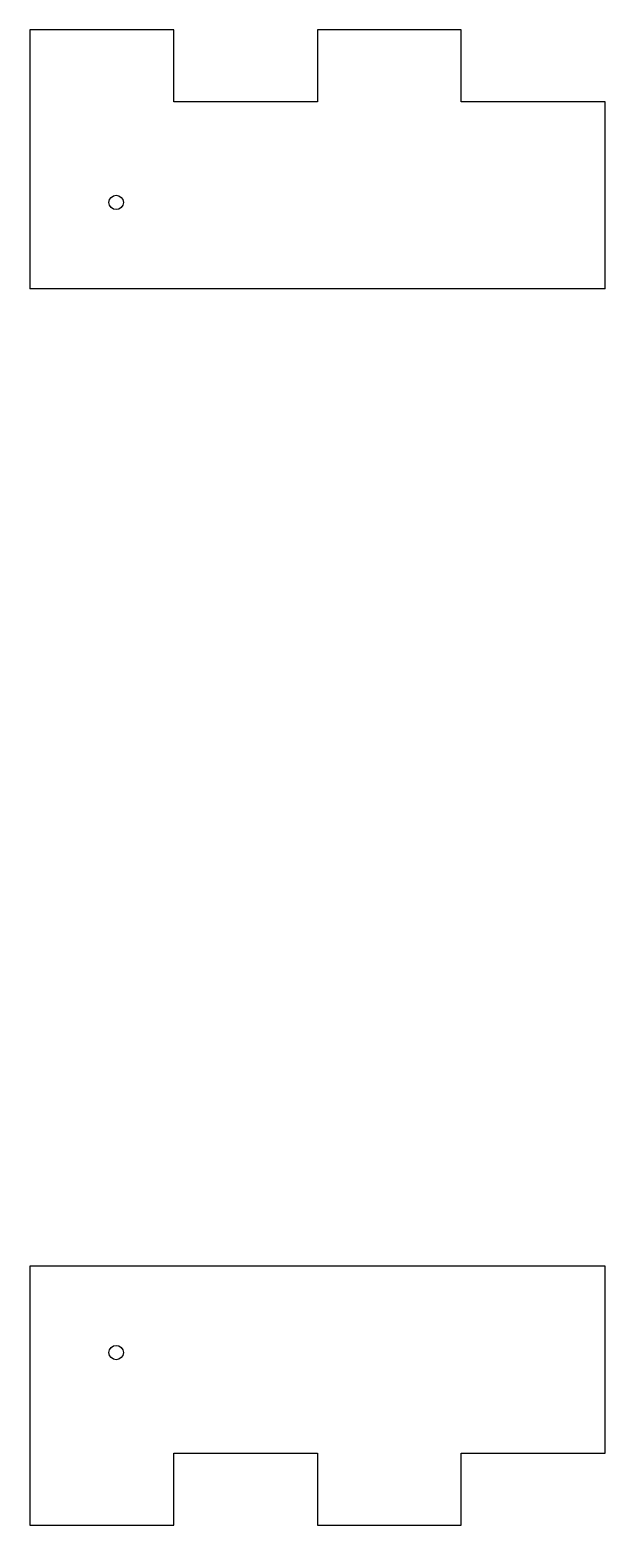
# Model space of a CAD drawing. Extents: x -84.5 to -64.5, y -26 to 26.
import ezdxf

# ---------------------------------------------------------------- set-up
doc = ezdxf.new("R2010")
doc.units = 0
doc.layers.get('0').update_dxf_attribs({"linetype": 'continuous'})

# ---------------------------------------------------------------- blocks, each defined once
blk = doc.blocks.new('SHAPE2DVIEW010')
at = {"color": 0}
for p, q in [((-79.5, 26), (-84.5, 26)), ((-84.5, 26), (-84.5, 17)), ((-79.5, 23.5), (-79.5, 26)), ((-69.5, 26), (-74.5, 26)), ((-74.5, 26), (-74.5, 23.5)), ((-69.5, 23.5), (-69.5, 26)), ((-74.5, 23.5), (-79.5, 23.5)), ((-64.5, 23.5), (-69.5, 23.5)), ((-64.5, 17), (-64.5, 23.5)), ((-64.5, 17), (-84.5, 17)), ((-84.5, -17), (-84.5, -26)), ((-64.5, -17), (-84.5, -17)), ((-64.5, -23.5), (-64.5, -17)), ((-79.5, -26), (-79.5, -23.5)), ((-79.5, -23.5), (-74.5, -23.5)), ((-74.5, -23.5), (-74.5, -26)), ((-69.5, -26), (-69.5, -23.5)), ((-69.5, -23.5), (-64.5, -23.5)), ((-84.5, -26), (-79.5, -26)), ((-74.5, -26), (-69.5, -26))]:
    blk.add_line(p, q, dxfattribs=at)
for centre in [(-81.5, 20), (-81.5, -20)]:
    blk.add_circle(centre, 0.25, dxfattribs=at)

msp = doc.modelspace()

# ---------------------------------------------------------------- block references
at = {"color": 0}
msp.add_blockref('SHAPE2DVIEW010', (0, 0), dxfattribs=at)

doc.saveas('drawing.dxf')
